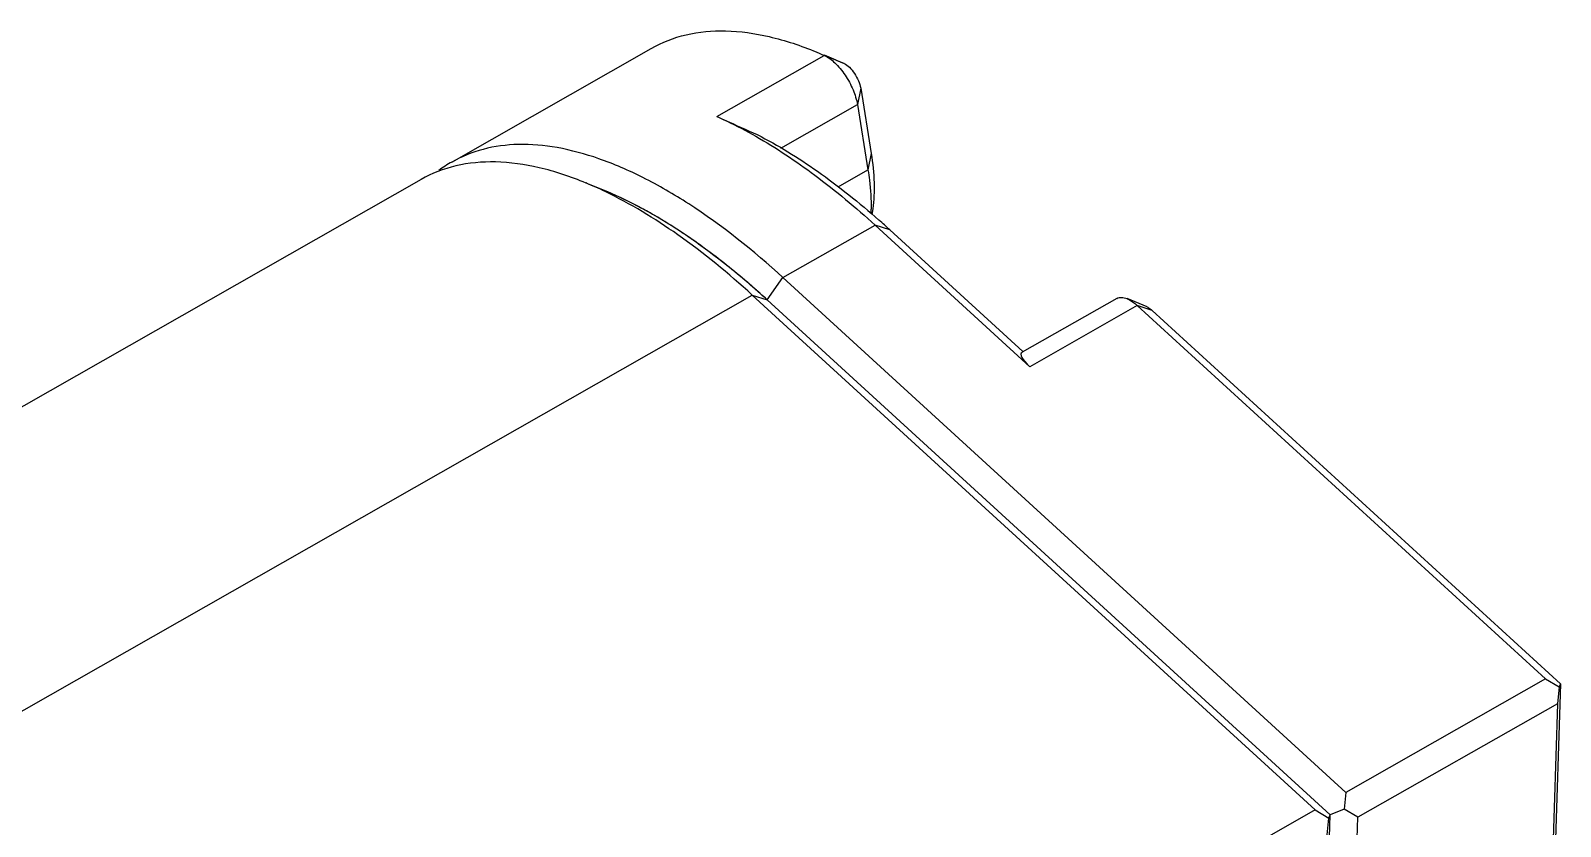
# Model space of a CAD drawing. Header units: millimetres. Extents: x 0 to 549, y 0 to 190.
# Drawn here: x 397.07 to 416.47, y 88.02 to 98.1 of the extents above; entities that cross this region are included whole.
import ezdxf

# ---------------------------------------------------------------- set-up
doc = ezdxf.new("R2010")
doc.units = ezdxf.units.MM
doc.layers.add('02___PRT_ALL_AXES', color=7, linetype='Continuous')

msp = doc.modelspace()

# ---------------------------------------------------------------- linework, layer by layer
at = {"color": 7, "linetype": 'Continuous'}
for p, q in [((405.775, 97.014), (407.137, 97.789)), ((407.035, 97.833), (407.137, 97.789)), ((407.388, 97.686), (407.137, 97.789)), ((407.288, 97.728), (407.138, 97.791)), ((407.288, 97.728), (407.388, 97.686)), ((407.598, 97.374), (407.557, 97.165)), ((407.598, 97.374), (407.731, 96.546)), ((406.584, 96.612), (407.557, 97.165)), ((407.557, 97.165), (407.69, 96.338)), ((407.731, 96.546), (407.69, 96.338)), ((402.024, 96.216), (390.982, 89.93)), ((407.313, 96.123), (407.69, 96.338)), ((404.37, 96.067), (404.116, 96.172)), ((407.751, 95.845), (407.74, 95.771)), ((406.612, 94.974), (407.78, 95.638)), ((407.78, 95.638), (409.742, 93.844)), ((407.969, 95.577), (407.78, 95.638)), ((407.969, 95.577), (409.654, 94.036)), ((406.412, 94.691), (406.612, 94.974)), ((413.75, 88.447), (406.612, 94.974)), ((395.181, 88.466), (406.223, 94.752)), ((413.361, 88.226), (406.223, 94.752)), ((406.223, 94.752), (406.412, 94.691)), ((413.55, 88.164), (406.412, 94.691)), ((410.846, 94.709), (409.646, 94.026)), ((411.228, 94.602), (410.975, 94.707)), ((411.104, 94.619), (409.742, 93.844)), ((411.104, 94.619), (416.28, 89.887)), ((411.293, 94.558), (411.104, 94.619)), ((411.293, 94.558), (416.469, 89.826)), ((416.28, 89.887), (413.75, 88.447)), ((416.469, 89.826), (416.122, 78.977)), ((416.28, 89.887), (416.453, 89.785)), ((416.469, 89.826), (416.453, 89.785)), ((416.453, 89.785), (416.431, 89.572)), ((416.431, 89.572), (413.901, 88.132)), ((416.431, 89.572), (416.084, 78.722)), ((413.75, 88.447), (413.729, 88.234)), ((413.361, 88.226), (398.184, 79.586)), ((413.361, 88.226), (413.534, 88.123)), ((413.451, 85.062), (413.55, 88.164)), ((413.512, 87.91), (413.534, 88.123)), ((413.534, 88.123), (413.55, 88.164)), ((413.729, 88.234), (413.55, 88.164)), ((413.554, 77.282), (413.901, 88.132)), ((413.901, 88.132), (413.729, 88.234))]:
    msp.add_line(p, q, dxfattribs=at)
for centre, radius, start, end in [((403.214, 95.032), 1.618, 119.6648, 126.5773), ((402.231, 91.631), 4.917, 64.3573, 67.4541), ((405.464, 95.859), 2.267, 357.9866, 359.5518), ((400.8, 87.737), 10.624, 47.5594, 48.5751), ((400.868, 88.853), 8.043, 53.168, 55.2592), ((399.252, 86.861), 10.61, 47.5593, 48.5907)]:
    msp.add_arc(centre, radius, start, end, dxfattribs=at)
msp.add_ellipse((410.12, 93.721), major_axis=(0.487, -0.294), ratio=0.215985, start_param=3.022821, end_param=3.963725, dxfattribs=at)
for points, knots in [([(404.943, 97.878), (405.08, 97.956), (405.389, 98.075), (405.904, 98.12), (406.465, 98.04), (406.841, 97.913), (407.035, 97.833)], [0, 0, 0, 0, 0.218972, 0.452021, 0.710105, 1, 1, 1, 1]), ([(407.137, 97.789), (407.187, 97.767), (407.285, 97.691), (407.407, 97.541), (407.504, 97.361), (407.546, 97.229), (407.557, 97.165)], [0, 0, 0, 0, 0.2103, 0.471397, 0.748059, 1, 1, 1, 1]), ([(407.388, 97.686), (407.413, 97.675), (407.462, 97.637), (407.523, 97.561), (407.571, 97.471), (407.592, 97.406), (407.598, 97.374)], [0, 0, 0, 0, 0.210314, 0.471396, 0.748043, 1, 1, 1, 1]), ([(405.775, 97.014), (405.816, 96.996), (405.983, 96.919), (406.146, 96.834), (406.267, 96.765)], [0, 0, 0, 0, 0.242042, 1, 1, 1, 1]), ([(405.775, 97.014), (405.811, 96.998), (405.981, 96.922), (406.152, 96.845), (406.286, 96.786)], [0, 0, 0, 0, 0.210514, 1, 1, 1, 1]), ([(406.286, 96.786), (406.551, 96.65), (407.088, 96.317), (407.58, 95.922), (407.829, 95.703)], [0, 0, 0, 0, 0.472471, 1, 1, 1, 1]), ([(406.612, 94.974), (406.239, 95.315), (405.667, 95.774), (404.861, 96.243), (404.302, 96.486), (403.77, 96.632), (403.272, 96.678), (402.814, 96.619), (402.538, 96.508), (402.413, 96.438)], [0, 0, 0, 0, 0.321751, 0.463837, 0.592687, 0.708704, 0.813288, 0.909072, 1, 1, 1, 1]), ([(406.267, 96.765), (406.527, 96.617), (407.052, 96.266), (407.536, 95.861), (407.78, 95.638)], [0, 0, 0, 0, 0.475215, 1, 1, 1, 1]), ([(404.116, 96.172), (403.923, 96.252), (403.547, 96.378), (402.986, 96.459), (402.471, 96.413), (402.161, 96.294), (402.024, 96.216)], [0, 0, 0, 0, 0.289871, 0.547967, 0.781023, 1, 1, 1, 1]), ([(407.731, 96.546), (407.751, 96.423), (407.776, 96.189), (407.767, 95.954), (407.751, 95.845)], [0, 0, 0, 0, 0.532856, 1, 1, 1, 1]), ([(407.69, 96.338), (407.697, 96.294), (407.721, 96.13), (407.732, 95.963), (407.731, 95.841)], [0, 0, 0, 0, 0.263877, 1, 1, 1, 1]), ([(406.223, 94.752), (405.924, 95.026), (405.334, 95.51), (404.68, 95.909), (404.359, 96.063)], [0, 0, 0, 0, 0.532255, 1, 1, 1, 1]), ([(404.98, 95.763), (404.928, 95.793), (404.729, 95.904), (404.524, 96.003), (404.368, 96.067)], [0, 0, 0, 0, 0.260255, 1, 1, 1, 1]), ([(406.27, 94.818), (405.964, 95.088), (405.364, 95.559), (404.696, 95.932), (404.37, 96.067)], [0, 0, 0, 0, 0.535876, 1, 1, 1, 1]), ([(405.452, 95.463), (405.412, 95.49), (405.258, 95.595), (405.1, 95.694), (404.98, 95.763)], [0, 0, 0, 0, 0.256837, 1, 1, 1, 1]), ([(406.412, 94.691), (406.352, 94.745), (406.119, 94.954), (405.876, 95.152), (405.69, 95.291)], [0, 0, 0, 0, 0.257945, 1, 1, 1, 1]), ([(410.846, 94.709), (410.863, 94.719), (410.909, 94.728), (410.952, 94.716), (410.975, 94.707)], [0, 0, 0, 0, 0.450806, 1, 1, 1, 1]), ([(410.975, 94.707), (410.985, 94.702), (411.032, 94.679), (411.074, 94.647), (411.104, 94.619)], [0, 0, 0, 0, 0.221703, 1, 1, 1, 1]), ([(411.229, 94.602), (411.234, 94.599), (411.257, 94.588), (411.278, 94.572), (411.293, 94.558)], [0, 0, 0, 0, 0.221913, 1, 1, 1, 1])]:
    msp.add_open_spline(points, degree=3, knots=knots, dxfattribs=at)
at = {"layer": '02___PRT_ALL_AXES', "color": 7, "linetype": 'Continuous'}
msp.add_line((402.413, 96.438), (404.943, 97.878), dxfattribs=at)

doc.saveas('drawing.dxf')
